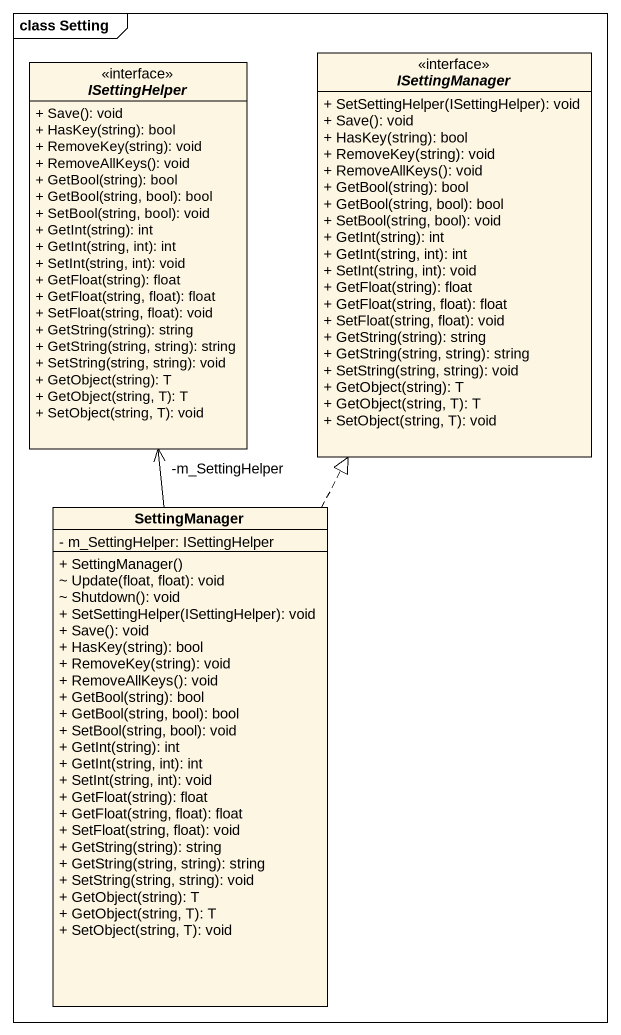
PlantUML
@startuml
mainframe class Setting
hide circle
hide empty members
skinparam classAttributeIconSize 0
interface ISettingHelper {
  + Save(): void
  + HasKey(string): bool
  + RemoveKey(string): void
  + RemoveAllKeys(): void
  + GetBool(string): bool
  + GetBool(string, bool): bool
  + SetBool(string, bool): void
  + GetInt(string): int
  + GetInt(string, int): int
  + SetInt(string, int): void
  + GetFloat(string): float
  + GetFloat(string, float): float
  + SetFloat(string, float): void
  + GetString(string): string
  + GetString(string, string): string
  + SetString(string, string): void
  + GetObject(string): T
  + GetObject(string, T): T
  + SetObject(string, T): void
}
interface ISettingManager {
  + SetSettingHelper(ISettingHelper): void
  + Save(): void
  + HasKey(string): bool
  + RemoveKey(string): void
  + RemoveAllKeys(): void
  + GetBool(string): bool
  + GetBool(string, bool): bool
  + SetBool(string, bool): void
  + GetInt(string): int
  + GetInt(string, int): int
  + SetInt(string, int): void
  + GetFloat(string): float
  + GetFloat(string, float): float
  + SetFloat(string, float): void
  + GetString(string): string
  + GetString(string, string): string
  + SetString(string, string): void
  + GetObject(string): T
  + GetObject(string, T): T
  + SetObject(string, T): void
}
class SettingManager {
  - m_SettingHelper: ISettingHelper
  + SettingManager()
  ~ Update(float, float): void
  ~ Shutdown(): void
  + SetSettingHelper(ISettingHelper): void
  + Save(): void
  + HasKey(string): bool
  + RemoveKey(string): void
  + RemoveAllKeys(): void
  + GetBool(string): bool
  + GetBool(string, bool): bool
  + SetBool(string, bool): void
  + GetInt(string): int
  + GetInt(string, int): int
  + SetInt(string, int): void
  + GetFloat(string): float
  + GetFloat(string, float): float
  + SetFloat(string, float): void
  + GetString(string): string
  + GetString(string, string): string
  + SetString(string, string): void
  + GetObject(string): T
  + GetObject(string, T): T
  + SetObject(string, T): void
}
SettingManager -up-> "-m_SettingHelper" ISettingHelper
SettingManager .up.|> ISettingManager
@enduml
